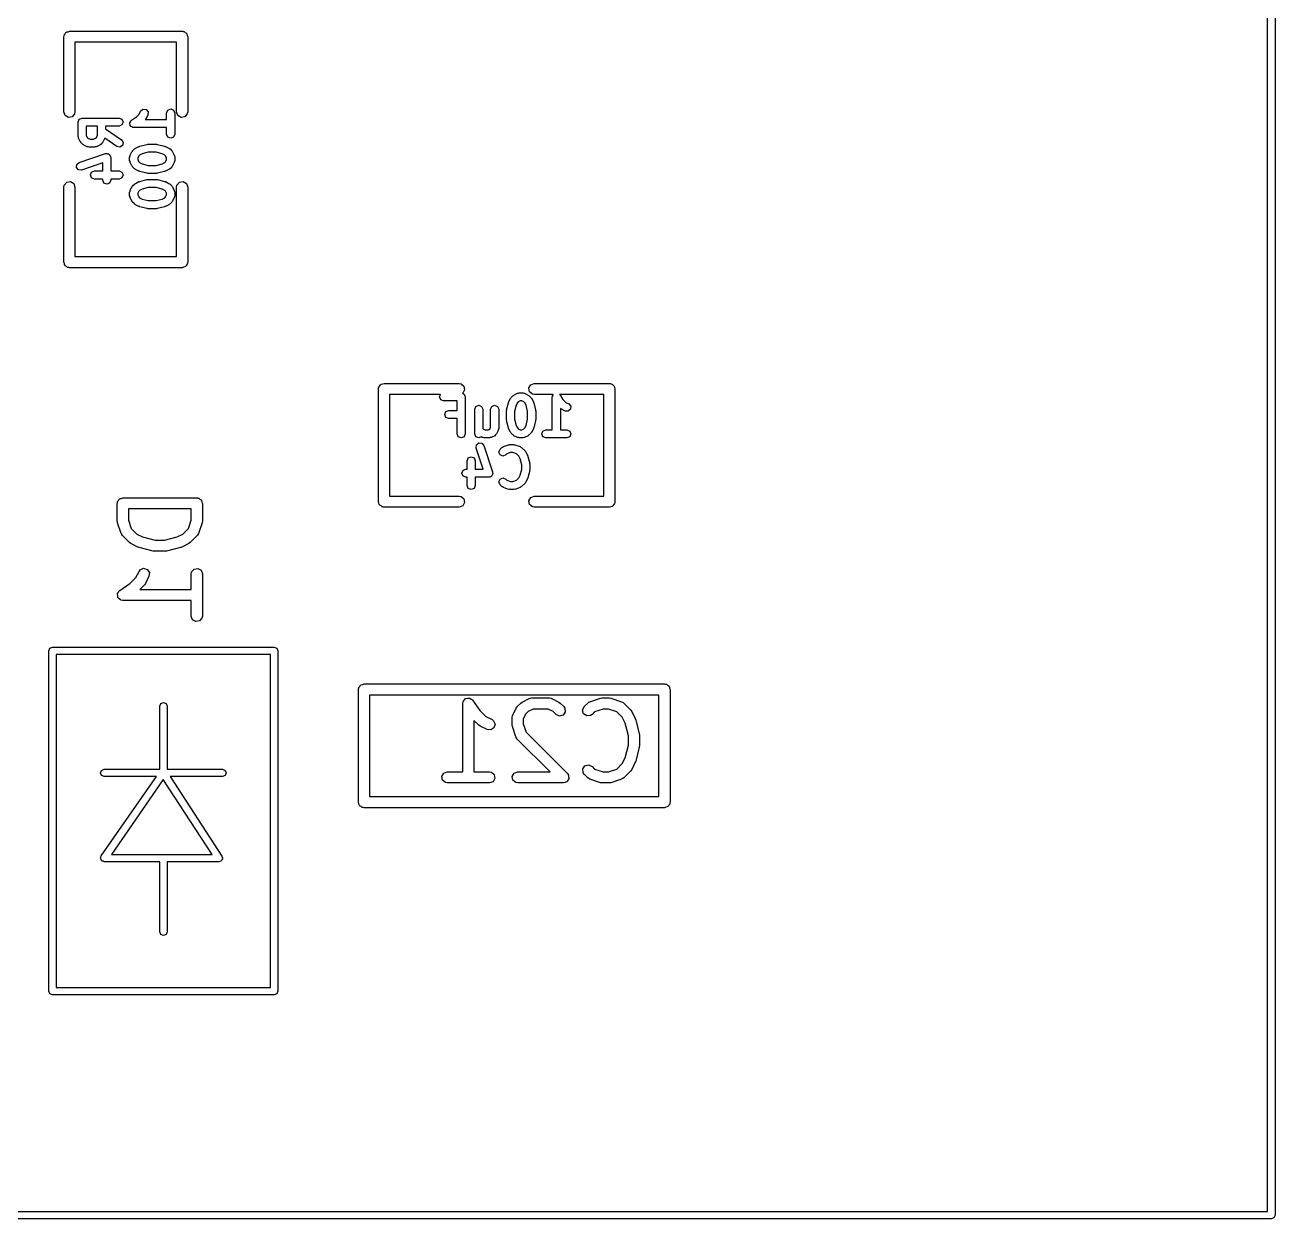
# Model space of a CAD drawing. Extents: x 0.37 to 1.63, y 0.19 to 1.53.
# Drawn here: x 0.966 to 1.632, y 0.188 to 0.824 of the extents above; entities that cross this region are included whole.
import ezdxf

# ---------------------------------------------------------------- set-up
doc = ezdxf.new("R2010")
doc.units = 0
doc.header["$MEASUREMENT"] = 0
doc.layers.add('BLACK', color=7, linetype='CONTINUOUS')

msp = doc.modelspace()

# ---------------------------------------------------------------- linework, layer by layer
at = {"layer": 'BLACK', "linetype": 'CONTINUOUS'}
for p, q in [((1.62795, 0.192047), (1.62795, 1.44795)), ((1.63189, 1.44992), (1.63189, 0.190079)), ((0.987225, 0.81851), (0.987718, 0.819098)), ((0.987718, 0.819098), (0.988102, 0.819762)), ((0.988102, 0.819762), (0.988352, 0.819853)), ((0.988352, 0.819853), (0.988524, 0.820057)), ((0.988524, 0.820057), (0.989279, 0.82019)), ((0.989279, 0.82019), (0.99, 0.820453)), ((0.99, 0.820453), (1.05, 0.820453)), ((1.05, 0.820453), (1.05038, 0.820385)), ((1.05038, 0.820385), (1.05051, 0.820408)), ((1.05051, 0.820408), (1.05063, 0.820342)), ((1.05063, 0.820342), (1.05101, 0.820275)), ((1.05101, 0.820275), (1.0516, 0.819782)), ((1.0516, 0.819782), (1.05226, 0.819398)), ((1.05226, 0.819398), (1.05235, 0.819148)), ((1.05235, 0.819148), (1.05256, 0.818976)), ((1.05256, 0.818976), (1.05269, 0.818221)), ((0.987047, 0.8175), (0.987115, 0.817884)), ((0.987047, 0.7775), (0.987047, 0.8175)), ((0.987092, 0.818013), (0.987158, 0.818126)), ((0.987115, 0.817884), (0.987092, 0.818013)), ((0.987158, 0.818126), (0.987225, 0.81851)), ((1.04705, 0.814547), (0.992953, 0.814547)), ((0.992953, 0.814547), (0.992953, 0.7775)), ((1.04705, 0.7775), (1.04705, 0.814547)), ((1.05269, 0.818221), (1.05295, 0.8175)), ((1.05295, 0.8175), (1.05295, 0.7775)), ((1.02792, 0.777852), (1.02916, 0.77893)), ((1.02916, 0.77893), (1.0308, 0.778814)), ((1.0308, 0.778814), (1.03188, 0.77757)), ((1.04239, 0.778411), (1.04391, 0.77904)), ((1.04391, 0.77904), (1.04543, 0.778411)), ((0.987738, 0.775602), (0.987047, 0.7775)), ((0.989487, 0.774592), (0.987738, 0.775602)), ((0.991476, 0.774943), (0.989487, 0.774592)), ((0.992775, 0.77649), (0.991476, 0.774943)), ((0.992953, 0.7775), (0.992775, 0.77649)), ((0.994562, 0.77204), (0.995192, 0.773561)), ((0.995192, 0.773561), (0.996712, 0.77419)), ((0.996712, 0.77419), (1.01641, 0.77419)), ((1.01641, 0.77419), (1.01793, 0.773561)), ((1.01793, 0.773561), (1.01856, 0.77204)), ((1.0221, 0.771684), (1.02245, 0.772204)), ((1.02245, 0.772204), (1.02269, 0.772782)), ((1.02269, 0.772782), (1.0229, 0.772867)), ((1.0229, 0.772867), (1.02302, 0.773051)), ((1.02302, 0.773051), (1.02566, 0.774809)), ((1.02566, 0.774809), (1.02714, 0.776288)), ((1.02714, 0.776288), (1.02792, 0.777852)), ((1.03042, 0.773494), (1.03034, 0.773412)), ((1.03034, 0.773412), (1.04176, 0.773412)), ((1.03056, 0.773821), (1.03042, 0.773494)), ((1.03083, 0.774053), (1.03056, 0.773821)), ((1.03176, 0.775929), (1.03083, 0.774053)), ((1.03188, 0.77757), (1.03176, 0.775929)), ((1.04176, 0.77689), (1.04239, 0.778411)), ((1.04176, 0.773412), (1.04176, 0.77689)), ((1.04543, 0.778411), (1.04606, 0.77689)), ((1.04606, 0.77689), (1.04606, 0.765633)), ((1.04774, 0.775602), (1.04705, 0.7775)), ((1.04949, 0.774592), (1.04774, 0.775602)), ((1.05148, 0.774943), (1.04949, 0.774592)), ((1.05277, 0.77649), (1.05148, 0.774943)), ((1.05295, 0.7775), (1.05277, 0.77649)), ((0.994562, 0.764536), (0.994562, 0.77204)), ((0.998862, 0.76989), (0.998862, 0.765043)), ((1.00488, 0.76989), (0.998862, 0.76989)), ((1.00488, 0.765043), (1.00488, 0.76989)), ((1.01641, 0.76989), (1.00918, 0.76989)), ((1.00918, 0.76989), (1.00918, 0.768469)), ((1.00918, 0.768469), (1.01764, 0.762545)), ((1.01793, 0.77052), (1.01641, 0.76989)), ((1.01856, 0.77204), (1.01793, 0.77052)), ((1.02206, 0.771262), (1.02215, 0.771466)), ((1.0223, 0.770683), (1.02206, 0.771262)), ((1.02215, 0.771466), (1.0221, 0.771684)), ((1.02242, 0.770069), (1.0223, 0.770683)), ((1.02261, 0.769946), (1.02242, 0.770069)), ((1.02269, 0.769742), (1.02261, 0.769946)), ((1.02327, 0.769502), (1.02269, 0.769742)), ((1.02379, 0.769154), (1.02327, 0.769502)), ((1.02401, 0.769197), (1.02379, 0.769154)), ((1.02421, 0.769112), (1.02401, 0.769197)), ((1.04176, 0.769112), (1.02421, 0.769112)), ((1.04176, 0.765633), (1.04176, 0.769112)), ((1.04239, 0.764113), (1.04176, 0.765633)), ((1.04606, 0.765633), (1.04543, 0.764113)), ((0.994753, 0.764073), (0.994562, 0.764536)), ((0.994789, 0.763574), (0.994753, 0.764073)), ((0.995727, 0.761698), (0.994789, 0.763574)), ((0.995994, 0.761466), (0.995727, 0.761698)), ((0.99613, 0.761139), (0.995994, 0.761466)), ((0.997068, 0.760201), (0.99613, 0.761139)), ((0.997395, 0.760066), (0.997068, 0.760201)), ((0.997627, 0.759798), (0.997395, 0.760066)), ((0.999503, 0.75886), (0.997627, 0.759798)), ((0.998862, 0.765043), (0.999417, 0.763933)), ((0.999417, 0.763933), (0.999862, 0.763488)), ((1, 0.758825), (0.999503, 0.75886)), ((0.999862, 0.763488), (1.00097, 0.762933)), ((1.00046, 0.758633), (1, 0.758825)), ((1.00097, 0.762933), (1.00277, 0.762933)), ((1.00277, 0.762933), (1.00388, 0.763488)), ((1.00374, 0.758825), (1.00328, 0.758633)), ((1.00424, 0.75886), (1.00374, 0.758825)), ((1.00388, 0.763488), (1.00433, 0.763933)), ((1.00612, 0.759798), (1.00424, 0.75886)), ((1.00433, 0.763933), (1.00488, 0.765043)), ((1.00635, 0.760066), (1.00612, 0.759798)), ((1.00667, 0.760201), (1.00635, 0.760066)), ((1.00761, 0.761139), (1.00667, 0.760201)), ((1.00775, 0.761466), (1.00761, 0.761139)), ((1.00802, 0.761698), (1.00775, 0.761466)), ((1.00888, 0.76343), (1.00802, 0.761698)), ((1.01518, 0.759022), (1.00888, 0.76343)), ((1.01679, 0.758666), (1.01518, 0.759022)), ((1.01817, 0.75955), (1.01679, 0.758666)), ((1.01764, 0.762545), (1.01853, 0.761157)), ((1.01853, 0.761157), (1.01817, 0.75955)), ((1.02513, 0.758175), (1.027, 0.759113)), ((1.027, 0.759113), (1.02725, 0.759131)), ((1.02725, 0.759131), (1.02744, 0.759276)), ((1.02744, 0.759276), (1.0312, 0.760214)), ((1.0312, 0.760214), (1.03146, 0.760174)), ((1.03146, 0.760174), (1.03172, 0.760279)), ((1.03172, 0.760279), (1.03641, 0.760279)), ((1.03641, 0.760279), (1.03666, 0.760174)), ((1.03666, 0.760174), (1.03693, 0.760214)), ((1.03693, 0.760214), (1.04068, 0.759276)), ((1.04068, 0.759276), (1.04088, 0.759131)), ((1.04088, 0.759131), (1.04112, 0.759114)), ((1.04112, 0.759114), (1.043, 0.758175)), ((1.04391, 0.763483), (1.04239, 0.764113)), ((1.04543, 0.764113), (1.04391, 0.763483)), ((0.995094, 0.750628), (1.00917, 0.755318)), ((1.00328, 0.758633), (1.00046, 0.758633)), ((1.00917, 0.755318), (1.00952, 0.755293)), ((1.00952, 0.755293), (1.00985, 0.755429)), ((1.00985, 0.755429), (1.01031, 0.755237)), ((1.01031, 0.755237), (1.01081, 0.755202)), ((1.01081, 0.755202), (1.01104, 0.754934)), ((1.01104, 0.754934), (1.01137, 0.754799)), ((1.01137, 0.754799), (1.01156, 0.754336)), ((1.01156, 0.754336), (1.01188, 0.753958)), ((1.01188, 0.753958), (1.01186, 0.753606)), ((1.01186, 0.753606), (1.012, 0.753279)), ((1.012, 0.753279), (1.012, 0.746048)), ((1.02206, 0.753438), (1.02225, 0.7539)), ((1.02206, 0.751562), (1.02206, 0.753438)), ((1.02225, 0.7539), (1.02229, 0.7544)), ((1.02229, 0.7544), (1.02323, 0.756276)), ((1.02323, 0.756276), (1.02349, 0.756508)), ((1.02349, 0.756508), (1.02363, 0.756834)), ((1.02363, 0.756834), (1.02457, 0.757773)), ((1.02457, 0.757773), (1.02489, 0.757908)), ((1.02489, 0.757908), (1.02513, 0.758175)), ((1.02692, 0.754041), (1.02636, 0.752931)), ((1.02636, 0.752931), (1.02636, 0.752069)), ((1.02736, 0.754485), (1.02692, 0.754041)), ((1.02871, 0.755162), (1.02736, 0.754485)), ((1.03198, 0.755979), (1.02871, 0.755162)), ((1.03614, 0.755979), (1.03198, 0.755979)), ((1.03941, 0.755162), (1.03614, 0.755979)), ((1.04076, 0.754485), (1.03941, 0.755162)), ((1.04121, 0.754041), (1.04076, 0.754485)), ((1.04176, 0.75293), (1.04121, 0.754041)), ((1.04176, 0.752069), (1.04176, 0.75293)), ((1.043, 0.758175), (1.04323, 0.757908)), ((1.04323, 0.757908), (1.04356, 0.757773)), ((1.04356, 0.757773), (1.04449, 0.756834)), ((1.04449, 0.756834), (1.04463, 0.756508)), ((1.04463, 0.756508), (1.0449, 0.756276)), ((1.0449, 0.756276), (1.04583, 0.7544)), ((1.04583, 0.7544), (1.04587, 0.7539)), ((1.04587, 0.7539), (1.04606, 0.753438)), ((1.04606, 0.753438), (1.04606, 0.751562)), ((0.993734, 0.747908), (0.993851, 0.74955)), ((0.994812, 0.746665), (0.993734, 0.747908)), ((0.993851, 0.74955), (0.995094, 0.750628)), ((0.996454, 0.746548), (0.994812, 0.746665)), ((1.0077, 0.750296), (0.996454, 0.746548)), ((1.00176, 0.745418), (1.00328, 0.746048)), ((1.00328, 0.746048), (1.0077, 0.746048)), ((1.0077, 0.746048), (1.0077, 0.750296)), ((1.012, 0.746048), (1.01641, 0.746048)), ((1.01641, 0.746048), (1.01793, 0.745418)), ((1.02225, 0.7511), (1.02206, 0.751562)), ((1.02229, 0.7506), (1.02225, 0.7511)), ((1.02323, 0.748724), (1.02229, 0.7506)), ((1.02349, 0.748492), (1.02323, 0.748724)), ((1.02363, 0.748165), (1.02349, 0.748492)), ((1.02457, 0.747227), (1.02363, 0.748165)), ((1.02489, 0.747092), (1.02457, 0.747227)), ((1.02513, 0.746825), (1.02489, 0.747092)), ((1.027, 0.745886), (1.02513, 0.746825)), ((1.02636, 0.752069), (1.02692, 0.750959)), ((1.02692, 0.750959), (1.02736, 0.750515)), ((1.02725, 0.745869), (1.027, 0.745886)), ((1.02744, 0.745724), (1.02725, 0.745869)), ((1.02736, 0.750515), (1.02871, 0.749838)), ((1.0312, 0.744786), (1.02744, 0.745724)), ((1.02871, 0.749838), (1.03198, 0.749021)), ((1.03198, 0.749021), (1.03614, 0.749021)), ((1.03614, 0.749021), (1.03941, 0.749838)), ((1.04068, 0.745724), (1.03693, 0.744786)), ((1.03941, 0.749838), (1.04076, 0.750515)), ((1.04088, 0.745869), (1.04068, 0.745724)), ((1.04076, 0.750515), (1.04121, 0.750959)), ((1.04112, 0.745886), (1.04088, 0.745869)), ((1.043, 0.746825), (1.04112, 0.745886)), ((1.04121, 0.750959), (1.04176, 0.752069)), ((1.04323, 0.747092), (1.043, 0.746825)), ((1.04356, 0.747227), (1.04323, 0.747092)), ((1.04449, 0.748165), (1.04356, 0.747227)), ((1.04463, 0.748492), (1.04449, 0.748165)), ((1.0449, 0.748724), (1.04463, 0.748492)), ((1.04583, 0.7506), (1.0449, 0.748724)), ((1.04587, 0.7511), (1.04583, 0.7506)), ((1.04606, 0.751562), (1.04587, 0.7511)), ((0.987225, 0.73851), (0.988524, 0.740057)), ((0.988524, 0.740057), (0.990513, 0.740408)), ((0.990513, 0.740408), (0.992262, 0.739398)), ((0.992262, 0.739398), (0.992953, 0.7375)), ((1.00113, 0.743898), (1.00176, 0.745418)), ((1.00176, 0.742377), (1.00113, 0.743898)), ((1.00328, 0.741748), (1.00176, 0.742377)), ((1.0077, 0.741748), (1.00328, 0.741748)), ((1.0077, 0.741083), (1.0077, 0.741748)), ((1.00832, 0.739563), (1.0077, 0.741083)), ((1.00985, 0.738933), (1.00832, 0.739563)), ((1.01137, 0.739563), (1.00985, 0.738933)), ((1.012, 0.741083), (1.01137, 0.739563)), ((1.01641, 0.741748), (1.012, 0.741748)), ((1.012, 0.741748), (1.012, 0.741083)), ((1.01793, 0.742377), (1.01641, 0.741748)), ((1.01793, 0.745418), (1.01856, 0.743898)), ((1.01856, 0.743898), (1.01793, 0.742377)), ((1.02363, 0.738073), (1.02457, 0.739011)), ((1.02457, 0.739011), (1.02489, 0.739146)), ((1.02489, 0.739146), (1.02513, 0.739414)), ((1.02513, 0.739414), (1.027, 0.740352)), ((1.027, 0.740352), (1.02725, 0.740369)), ((1.02725, 0.740369), (1.02744, 0.740514)), ((1.02744, 0.740514), (1.0312, 0.741452)), ((1.03146, 0.744826), (1.0312, 0.744786)), ((1.0312, 0.741452), (1.03146, 0.741412)), ((1.03172, 0.744721), (1.03146, 0.744826)), ((1.03146, 0.741412), (1.03172, 0.741517)), ((1.03641, 0.744721), (1.03172, 0.744721)), ((1.03172, 0.741517), (1.03641, 0.741517)), ((1.03666, 0.744826), (1.03641, 0.744721)), ((1.03641, 0.741517), (1.03666, 0.741412)), ((1.03693, 0.744786), (1.03666, 0.744826)), ((1.03666, 0.741412), (1.03693, 0.741452)), ((1.03693, 0.741452), (1.04068, 0.740514)), ((1.04068, 0.740514), (1.04088, 0.740369)), ((1.04088, 0.740369), (1.04112, 0.740352)), ((1.04112, 0.740352), (1.043, 0.739414)), ((1.043, 0.739414), (1.04323, 0.739146)), ((1.04323, 0.739146), (1.04356, 0.739011)), ((1.04356, 0.739011), (1.04449, 0.738073)), ((1.04723, 0.73851), (1.04852, 0.740057)), ((1.04852, 0.740057), (1.05051, 0.740408)), ((1.05051, 0.740408), (1.05226, 0.739398)), ((1.05226, 0.739398), (1.05295, 0.7375)), ((0.987047, 0.7375), (0.987225, 0.73851)), ((0.987047, 0.6975), (0.987047, 0.7375)), ((0.992953, 0.7375), (0.992953, 0.700453)), ((1.02206, 0.734676), (1.02225, 0.735139)), ((1.02206, 0.7328), (1.02206, 0.734676)), ((1.02225, 0.732338), (1.02206, 0.7328)), ((1.02225, 0.735139), (1.02229, 0.735638)), ((1.02229, 0.731839), (1.02225, 0.732338)), ((1.02229, 0.735638), (1.02323, 0.737514)), ((1.02323, 0.737514), (1.02349, 0.737746)), ((1.02349, 0.737746), (1.02363, 0.738073)), ((1.02692, 0.735279), (1.02636, 0.734169)), ((1.02636, 0.734169), (1.02636, 0.733308)), ((1.02636, 0.733308), (1.02692, 0.732197)), ((1.02736, 0.735723), (1.02692, 0.735279)), ((1.02692, 0.732197), (1.02736, 0.731753)), ((1.02871, 0.7364), (1.02736, 0.735723)), ((1.03198, 0.737217), (1.02871, 0.7364)), ((1.03614, 0.737217), (1.03198, 0.737217)), ((1.03941, 0.7364), (1.03614, 0.737217)), ((1.04076, 0.735724), (1.03941, 0.7364)), ((1.04121, 0.735279), (1.04076, 0.735724)), ((1.04076, 0.731753), (1.04121, 0.732197)), ((1.04176, 0.734169), (1.04121, 0.735279)), ((1.04121, 0.732197), (1.04176, 0.733308)), ((1.04176, 0.733308), (1.04176, 0.734169)), ((1.04449, 0.738073), (1.04463, 0.737746)), ((1.04463, 0.737746), (1.0449, 0.737514)), ((1.0449, 0.737514), (1.04583, 0.735638)), ((1.04583, 0.735638), (1.04587, 0.735139)), ((1.04587, 0.732338), (1.04583, 0.731839)), ((1.04587, 0.735139), (1.04606, 0.734676)), ((1.04606, 0.7328), (1.04587, 0.732338)), ((1.04606, 0.734676), (1.04606, 0.7328)), ((1.04705, 0.7375), (1.04723, 0.73851)), ((1.04705, 0.700453), (1.04705, 0.7375)), ((1.05295, 0.7375), (1.05295, 0.6975)), ((1.02323, 0.729962), (1.02229, 0.731839)), ((1.02349, 0.72973), (1.02323, 0.729962)), ((1.02363, 0.729404), (1.02349, 0.72973)), ((1.02457, 0.728465), (1.02363, 0.729404)), ((1.02489, 0.72833), (1.02457, 0.728465)), ((1.02513, 0.728063), (1.02489, 0.72833)), ((1.027, 0.727125), (1.02513, 0.728063)), ((1.02725, 0.727107), (1.027, 0.727125)), ((1.02744, 0.726962), (1.02725, 0.727107)), ((1.02736, 0.731753), (1.02871, 0.731076)), ((1.0312, 0.726024), (1.02744, 0.726962)), ((1.02871, 0.731076), (1.03198, 0.730259)), ((1.03146, 0.726064), (1.0312, 0.726024)), ((1.03172, 0.725959), (1.03146, 0.726064)), ((1.03641, 0.725959), (1.03172, 0.725959)), ((1.03198, 0.730259), (1.03614, 0.730259)), ((1.03614, 0.730259), (1.03941, 0.731076)), ((1.03666, 0.726064), (1.03641, 0.725959)), ((1.03693, 0.726024), (1.03666, 0.726064)), ((1.04068, 0.726962), (1.03693, 0.726024)), ((1.03941, 0.731076), (1.04076, 0.731753)), ((1.04088, 0.727107), (1.04068, 0.726962)), ((1.04112, 0.727125), (1.04088, 0.727107)), ((1.043, 0.728063), (1.04112, 0.727125)), ((1.04323, 0.72833), (1.043, 0.728063)), ((1.04356, 0.728465), (1.04323, 0.72833)), ((1.04449, 0.729404), (1.04356, 0.728465)), ((1.04463, 0.72973), (1.04449, 0.729404)), ((1.0449, 0.729962), (1.04463, 0.72973)), ((1.04583, 0.731839), (1.0449, 0.729962)), ((0.992953, 0.700453), (1.04705, 0.700453)), ((0.98731, 0.696779), (0.987047, 0.6975)), ((0.987443, 0.696024), (0.98731, 0.696779)), ((0.987647, 0.695852), (0.987443, 0.696024)), ((0.987738, 0.695602), (0.987647, 0.695852)), ((0.988402, 0.695218), (0.987738, 0.695602)), ((0.98899, 0.694725), (0.988402, 0.695218)), ((0.989374, 0.694658), (0.98899, 0.694725)), ((0.989487, 0.694592), (0.989374, 0.694658)), ((0.989616, 0.694615), (0.989487, 0.694592)), ((0.99, 0.694547), (0.989616, 0.694615)), ((1.05, 0.694547), (0.99, 0.694547)), ((1.05072, 0.69481), (1.05, 0.694547)), ((1.05148, 0.694943), (1.05072, 0.69481)), ((1.05165, 0.695147), (1.05148, 0.694943)), ((1.0519, 0.695238), (1.05165, 0.695147)), ((1.05228, 0.695902), (1.0519, 0.695238)), ((1.05277, 0.69649), (1.05228, 0.695902)), ((1.05284, 0.696874), (1.05277, 0.69649)), ((1.05291, 0.696987), (1.05284, 0.696874)), ((1.05295, 0.6975), (1.05289, 0.697116)), ((1.05289, 0.697116), (1.05291, 0.696987)), ((1.1556, 0.632262), (1.15585, 0.632353)), ((1.15585, 0.632353), (1.15602, 0.632557)), ((1.15602, 0.632557), (1.15678, 0.63269)), ((1.15678, 0.63269), (1.1575, 0.632953)), ((1.1575, 0.632953), (1.1975, 0.632953)), ((1.1975, 0.632953), (1.19851, 0.632775)), ((1.19851, 0.632775), (1.20006, 0.631476)), ((1.2356, 0.632262), (1.2375, 0.632953)), ((1.2375, 0.632953), (1.2775, 0.632953)), ((1.2775, 0.632953), (1.27788, 0.632885)), ((1.27788, 0.632885), (1.27801, 0.632908)), ((1.27801, 0.632908), (1.27813, 0.632842)), ((1.27813, 0.632842), (1.27851, 0.632775)), ((1.27851, 0.632775), (1.2791, 0.632282)), ((1.2791, 0.632282), (1.27976, 0.631898)), ((1.15455, 0.63), (1.15461, 0.630384)), ((1.15455, 0.57), (1.15455, 0.63)), ((1.15459, 0.630513), (1.15466, 0.630626)), ((1.15461, 0.630384), (1.15459, 0.630513)), ((1.15466, 0.630626), (1.15473, 0.63101)), ((1.15473, 0.63101), (1.15522, 0.631598)), ((1.15522, 0.631598), (1.1556, 0.632262)), ((1.18757, 0.627047), (1.16045, 0.627047)), ((1.16045, 0.627047), (1.16045, 0.572953)), ((1.18705, 0.625788), (1.18757, 0.627047)), ((1.18768, 0.624268), (1.18705, 0.625788)), ((1.1994, 0.627738), (1.19922, 0.627673)), ((1.19922, 0.627673), (1.2001, 0.627308)), ((1.20041, 0.629487), (1.1994, 0.627738)), ((1.20006, 0.631476), (1.20041, 0.629487)), ((1.2001, 0.627308), (1.20073, 0.625788)), ((1.20073, 0.625788), (1.20073, 0.606088)), ((1.2252, 0.625432), (1.22614, 0.62637)), ((1.22614, 0.62637), (1.22647, 0.626506)), ((1.22647, 0.626506), (1.2267, 0.626773)), ((1.2267, 0.626773), (1.22857, 0.627711)), ((1.22857, 0.627711), (1.22907, 0.627747)), ((1.22907, 0.627747), (1.22954, 0.627938)), ((1.22954, 0.627938), (1.23141, 0.627938)), ((1.23141, 0.627938), (1.23187, 0.627747)), ((1.23187, 0.627747), (1.23237, 0.627711)), ((1.23237, 0.627711), (1.23425, 0.626773)), ((1.23425, 0.626773), (1.23448, 0.626506)), ((1.23448, 0.626506), (1.23481, 0.62637)), ((1.23459, 0.630513), (1.2356, 0.632262)), ((1.23494, 0.628524), (1.23459, 0.630513)), ((1.23481, 0.62637), (1.23575, 0.625432)), ((1.23649, 0.627225), (1.23494, 0.628524)), ((1.2375, 0.627047), (1.23649, 0.627225)), ((1.24761, 0.627047), (1.2375, 0.627047)), ((1.24709, 0.625788), (1.24717, 0.625993)), ((1.24709, 0.608238), (1.24709, 0.625788)), ((1.24713, 0.62621), (1.24748, 0.62673)), ((1.24717, 0.625993), (1.24713, 0.62621)), ((1.24748, 0.62673), (1.24761, 0.627047)), ((1.27455, 0.627047), (1.25093, 0.627047)), ((1.25093, 0.627047), (1.25102, 0.626981)), ((1.25102, 0.626981), (1.25278, 0.624343)), ((1.27455, 0.572953), (1.27455, 0.627047)), ((1.27976, 0.631898), (1.27985, 0.631648)), ((1.27985, 0.631648), (1.28006, 0.631476)), ((1.28006, 0.631476), (1.28019, 0.630721)), ((1.28019, 0.630721), (1.28045, 0.63)), ((1.28045, 0.63), (1.28045, 0.57)), ((1.1892, 0.623638), (1.18768, 0.624268)), ((1.19643, 0.623638), (1.1892, 0.623638)), ((1.19643, 0.618557), (1.19643, 0.623638)), ((1.20581, 0.619221), (1.20644, 0.620742)), ((1.20581, 0.606088), (1.20581, 0.619221)), ((1.20644, 0.620742), (1.20796, 0.621371)), ((1.20796, 0.621371), (1.20948, 0.620742)), ((1.20948, 0.620742), (1.21011, 0.619221)), ((1.21011, 0.619221), (1.21011, 0.608855)), ((1.21425, 0.619221), (1.21488, 0.620742)), ((1.21425, 0.60941), (1.21425, 0.619221)), ((1.21488, 0.620742), (1.2164, 0.621371)), ((1.2164, 0.621371), (1.21792, 0.620742)), ((1.21792, 0.620742), (1.21855, 0.619221)), ((1.21855, 0.619221), (1.21855, 0.608902)), ((1.22276, 0.618805), (1.2237, 0.622557)), ((1.2237, 0.622557), (1.22384, 0.622754)), ((1.22384, 0.622754), (1.22386, 0.622997)), ((1.22386, 0.622997), (1.2248, 0.624873)), ((1.2248, 0.624873), (1.22507, 0.625105)), ((1.22507, 0.625105), (1.2252, 0.625432)), ((1.22781, 0.621285), (1.227, 0.618019)), ((1.22849, 0.622638), (1.22781, 0.621285)), ((1.22893, 0.623083), (1.22849, 0.622638)), ((1.23004, 0.623638), (1.22893, 0.623083)), ((1.2309, 0.623638), (1.23004, 0.623638)), ((1.23201, 0.623083), (1.2309, 0.623638)), ((1.23246, 0.622638), (1.23201, 0.623083)), ((1.23314, 0.621285), (1.23246, 0.622638)), ((1.23395, 0.618019), (1.23314, 0.621285)), ((1.23575, 0.625432), (1.23588, 0.625105)), ((1.23588, 0.625105), (1.23615, 0.624873)), ((1.23615, 0.624873), (1.23709, 0.622997)), ((1.23709, 0.622997), (1.2371, 0.622753)), ((1.2371, 0.622753), (1.23725, 0.622557)), ((1.23725, 0.622557), (1.23819, 0.618805)), ((1.25147, 0.619577), (1.25139, 0.619659)), ((1.25139, 0.619659), (1.25139, 0.608238)), ((1.25179, 0.619442), (1.25147, 0.619577)), ((1.25203, 0.619175), (1.25179, 0.619442)), ((1.2539, 0.618236), (1.25203, 0.619175)), ((1.25278, 0.624343), (1.25426, 0.622865)), ((1.25426, 0.622865), (1.25583, 0.622083)), ((1.25679, 0.619198), (1.25554, 0.61812)), ((1.25583, 0.622083), (1.2569, 0.620839)), ((1.2569, 0.620839), (1.25679, 0.619198)), ((1.18986, 0.616407), (1.19049, 0.617927)), ((1.19049, 0.614887), (1.18986, 0.616407)), ((1.19049, 0.617927), (1.19201, 0.618557)), ((1.19201, 0.614257), (1.19049, 0.614887)), ((1.19201, 0.618557), (1.19643, 0.618557)), ((1.19643, 0.614257), (1.19201, 0.614257)), ((1.19643, 0.606088), (1.19643, 0.614257)), ((1.2227, 0.618283), (1.2228, 0.618535)), ((1.2227, 0.613593), (1.2227, 0.618283)), ((1.2228, 0.613341), (1.2227, 0.613593)), ((1.2228, 0.618535), (1.22276, 0.618805)), ((1.22276, 0.613071), (1.2228, 0.613341)), ((1.2237, 0.609319), (1.22276, 0.613071)), ((1.227, 0.618019), (1.227, 0.613858)), ((1.227, 0.613858), (1.22781, 0.610591)), ((1.23314, 0.610591), (1.23395, 0.613858)), ((1.23395, 0.613858), (1.23395, 0.618019)), ((1.23819, 0.613071), (1.23725, 0.609319)), ((1.23819, 0.618805), (1.23815, 0.618535)), ((1.23815, 0.618535), (1.23825, 0.618283)), ((1.23825, 0.613593), (1.23815, 0.613341)), ((1.23815, 0.613341), (1.23819, 0.613071)), ((1.23825, 0.618283), (1.23825, 0.613593)), ((1.25554, 0.61812), (1.2539, 0.618236)), ((1.19706, 0.604568), (1.19643, 0.606088)), ((1.20073, 0.606088), (1.2001, 0.604568)), ((1.20644, 0.604568), (1.20581, 0.606088)), ((1.21011, 0.608855), (1.21017, 0.608793)), ((1.21017, 0.608793), (1.21128, 0.608238)), ((1.21128, 0.608238), (1.21308, 0.608238)), ((1.21308, 0.608238), (1.21386, 0.608629)), ((1.21386, 0.608629), (1.21425, 0.60941)), ((1.21739, 0.606065), (1.21687, 0.605618)), ((1.21833, 0.607941), (1.21739, 0.606065)), ((1.21836, 0.60844), (1.21833, 0.607941)), ((1.21855, 0.608902), (1.21836, 0.60844)), ((1.22384, 0.609123), (1.2237, 0.609319)), ((1.22386, 0.608879), (1.22384, 0.609123)), ((1.2248, 0.607003), (1.22386, 0.608879)), ((1.22507, 0.606771), (1.2248, 0.607003)), ((1.2252, 0.606444), (1.22507, 0.606771)), ((1.22614, 0.605506), (1.2252, 0.606444)), ((1.22781, 0.610591), (1.22849, 0.609238)), ((1.22849, 0.609238), (1.22893, 0.608793)), ((1.22893, 0.608793), (1.23004, 0.608238)), ((1.23004, 0.608238), (1.2309, 0.608238)), ((1.2309, 0.608238), (1.23201, 0.608793)), ((1.23201, 0.608793), (1.23246, 0.609238)), ((1.23246, 0.609238), (1.23314, 0.610591)), ((1.23575, 0.606444), (1.23481, 0.605506)), ((1.23588, 0.606771), (1.23575, 0.606444)), ((1.23615, 0.607003), (1.23588, 0.606771)), ((1.23709, 0.608879), (1.23615, 0.607003)), ((1.2371, 0.609123), (1.23709, 0.608879)), ((1.23725, 0.609319), (1.2371, 0.609123)), ((1.24146, 0.606088), (1.24209, 0.607608)), ((1.24209, 0.604568), (1.24146, 0.606088)), ((1.24209, 0.607608), (1.24361, 0.608238)), ((1.24361, 0.608238), (1.24709, 0.608238)), ((1.25139, 0.608238), (1.25486, 0.608238)), ((1.25486, 0.608238), (1.25638, 0.607608)), ((1.25638, 0.607608), (1.25701, 0.606088)), ((1.25701, 0.606088), (1.25638, 0.604568)), ((1.19858, 0.603938), (1.19706, 0.604568)), ((1.2001, 0.604568), (1.19858, 0.603938)), ((1.20796, 0.603938), (1.20644, 0.604568)), ((1.20655, 0.598546), (1.20667, 0.600188)), ((1.20667, 0.600188), (1.20791, 0.601266)), ((1.20791, 0.601266), (1.20955, 0.601149)), ((1.20922, 0.604461), (1.20796, 0.603938)), ((1.20981, 0.604165), (1.20922, 0.604461)), ((1.20955, 0.601149), (1.21063, 0.599906)), ((1.21031, 0.60413), (1.20981, 0.604165)), ((1.21077, 0.603938), (1.21031, 0.60413)), ((1.21063, 0.599906), (1.21532, 0.585835)), ((1.21359, 0.603938), (1.21077, 0.603938)), ((1.21405, 0.60413), (1.21359, 0.603938)), ((1.21455, 0.604165), (1.21405, 0.60413)), ((1.21643, 0.605103), (1.21455, 0.604165)), ((1.21687, 0.605618), (1.21643, 0.605103)), ((1.2202, 0.59887), (1.22066, 0.599062)), ((1.22066, 0.599062), (1.22104, 0.59939)), ((1.22104, 0.59939), (1.22386, 0.600328)), ((1.22386, 0.600328), (1.22421, 0.600303)), ((1.22421, 0.600303), (1.22454, 0.600438)), ((1.22454, 0.600438), (1.22641, 0.600438)), ((1.22647, 0.60537), (1.22614, 0.605506)), ((1.22641, 0.600438), (1.22674, 0.600303)), ((1.2267, 0.605103), (1.22647, 0.60537)), ((1.22857, 0.604165), (1.2267, 0.605103)), ((1.22674, 0.600303), (1.22709, 0.600328)), ((1.22709, 0.600328), (1.22991, 0.59939)), ((1.22907, 0.60413), (1.22857, 0.604165)), ((1.22954, 0.603938), (1.22907, 0.60413)), ((1.23141, 0.603938), (1.22954, 0.603938)), ((1.22991, 0.59939), (1.23028, 0.599062)), ((1.23028, 0.599062), (1.23075, 0.59887)), ((1.23187, 0.60413), (1.23141, 0.603938)), ((1.23237, 0.604165), (1.23187, 0.60413)), ((1.23425, 0.605103), (1.23237, 0.604165)), ((1.23448, 0.60537), (1.23425, 0.605103)), ((1.23481, 0.605506), (1.23448, 0.60537)), ((1.24361, 0.603938), (1.24209, 0.604568)), ((1.25486, 0.603938), (1.24361, 0.603938)), ((1.25638, 0.604568), (1.25486, 0.603938)), ((1.20175, 0.591721), (1.20238, 0.593242)), ((1.20238, 0.593242), (1.2039, 0.593871)), ((1.2039, 0.593871), (1.20542, 0.593242)), ((1.20542, 0.593242), (1.20605, 0.591721)), ((1.2103, 0.587305), (1.20655, 0.598546)), ((1.21863, 0.596412), (1.21926, 0.597932)), ((1.21926, 0.594892), (1.21863, 0.596412)), ((1.21926, 0.597932), (1.2202, 0.59887)), ((1.22078, 0.594262), (1.21926, 0.594892)), ((1.2223, 0.594892), (1.22078, 0.594262)), ((1.22288, 0.595471), (1.2223, 0.594892)), ((1.22488, 0.596138), (1.22288, 0.595471)), ((1.22606, 0.596138), (1.22488, 0.596138)), ((1.22806, 0.595471), (1.22606, 0.596138)), ((1.22934, 0.5942), (1.22806, 0.595471)), ((1.23001, 0.592847), (1.22934, 0.5942)), ((1.23083, 0.589581), (1.23001, 0.592847)), ((1.23075, 0.59887), (1.23262, 0.596994)), ((1.23262, 0.596994), (1.23276, 0.596667)), ((1.23276, 0.596667), (1.23303, 0.596435)), ((1.23303, 0.596435), (1.23396, 0.594559)), ((1.23396, 0.594559), (1.23398, 0.594315)), ((1.23398, 0.594315), (1.23413, 0.594119)), ((1.23413, 0.594119), (1.23506, 0.590367)), ((1.19893, 0.585155), (1.19956, 0.586675)), ((1.19956, 0.586675), (1.20108, 0.587305)), ((1.20108, 0.587305), (1.20175, 0.587305)), ((1.20175, 0.587305), (1.20175, 0.591721)), ((1.20605, 0.591721), (1.20605, 0.587305)), ((1.20605, 0.587305), (1.2103, 0.587305)), ((1.21532, 0.585835), (1.21529, 0.585482)), ((1.23001, 0.584029), (1.23083, 0.587296)), ((1.23083, 0.587296), (1.23083, 0.589581)), ((1.23506, 0.586509), (1.23413, 0.582757)), ((1.23506, 0.590367), (1.23502, 0.590097)), ((1.23502, 0.590097), (1.23513, 0.589845)), ((1.23513, 0.587031), (1.23502, 0.586779)), ((1.23502, 0.586779), (1.23506, 0.586509)), ((1.23513, 0.589845), (1.23513, 0.587031)), ((1.19956, 0.583634), (1.19893, 0.585155)), ((1.20108, 0.583005), (1.19956, 0.583634)), ((1.20175, 0.583005), (1.20108, 0.583005)), ((1.20175, 0.578588), (1.20175, 0.583005)), ((1.21328, 0.583005), (1.20605, 0.583005)), ((1.20605, 0.583005), (1.20605, 0.578588)), ((1.21361, 0.58314), (1.21328, 0.583005)), ((1.21396, 0.583115), (1.21361, 0.58314)), ((1.21434, 0.583443), (1.21396, 0.583115)), ((1.2148, 0.583634), (1.21434, 0.583443)), ((1.21493, 0.583961), (1.2148, 0.583634)), ((1.2152, 0.584193), (1.21493, 0.583961)), ((1.21524, 0.584692), (1.2152, 0.584193)), ((1.21543, 0.585155), (1.21524, 0.584692)), ((1.21529, 0.585482), (1.21543, 0.585155)), ((1.21863, 0.580464), (1.21926, 0.581984)), ((1.21926, 0.578944), (1.21863, 0.580464)), ((1.21926, 0.581984), (1.22078, 0.582614)), ((1.22078, 0.582614), (1.2223, 0.581985)), ((1.2223, 0.581985), (1.22288, 0.581405)), ((1.22288, 0.581405), (1.22488, 0.580738)), ((1.22488, 0.580738), (1.22606, 0.580738)), ((1.22606, 0.580738), (1.22806, 0.581405)), ((1.22806, 0.581405), (1.22934, 0.582676)), ((1.22934, 0.582676), (1.23001, 0.584029)), ((1.23262, 0.579882), (1.23075, 0.578006)), ((1.23276, 0.580209), (1.23262, 0.579882)), ((1.23303, 0.580441), (1.23276, 0.580209)), ((1.23396, 0.582317), (1.23303, 0.580441)), ((1.23398, 0.582561), (1.23396, 0.582317)), ((1.23413, 0.582757), (1.23398, 0.582561)), ((1.16045, 0.572953), (1.1975, 0.572953)), ((1.1975, 0.572953), (1.19851, 0.572775)), ((1.19851, 0.572775), (1.20006, 0.571476)), ((1.20238, 0.577068), (1.20175, 0.578588)), ((1.2039, 0.576438), (1.20238, 0.577068)), ((1.20542, 0.577068), (1.2039, 0.576438)), ((1.20605, 0.578588), (1.20542, 0.577068)), ((1.2202, 0.578006), (1.21926, 0.578944)), ((1.22066, 0.577814), (1.2202, 0.578006)), ((1.22104, 0.577486), (1.22066, 0.577814)), ((1.22386, 0.576548), (1.22104, 0.577486)), ((1.22421, 0.576573), (1.22386, 0.576548)), ((1.22454, 0.576438), (1.22421, 0.576573)), ((1.22641, 0.576438), (1.22454, 0.576438)), ((1.22674, 0.576573), (1.22641, 0.576438)), ((1.22709, 0.576548), (1.22674, 0.576573)), ((1.22991, 0.577487), (1.22709, 0.576548)), ((1.23028, 0.577814), (1.22991, 0.577487)), ((1.23075, 0.578006), (1.23028, 0.577814)), ((1.2356, 0.572262), (1.2375, 0.572953)), ((1.2375, 0.572953), (1.27455, 0.572953)), ((1.01549, 0.569059), (1.01556, 0.569442)), ((1.01549, 0.559685), (1.01549, 0.569059)), ((1.01553, 0.569572), (1.0156, 0.569685)), ((1.01556, 0.569442), (1.01553, 0.569572)), ((1.0156, 0.569685), (1.01567, 0.570069)), ((1.01567, 0.570069), (1.01616, 0.570656)), ((1.01616, 0.570656), (1.01654, 0.571321)), ((1.01654, 0.571321), (1.01679, 0.571412)), ((1.01679, 0.571412), (1.01696, 0.571616)), ((1.01696, 0.571616), (1.01772, 0.571749)), ((1.01772, 0.571749), (1.01844, 0.572012)), ((1.01844, 0.572012), (1.05781, 0.572012)), ((1.02139, 0.566106), (1.02139, 0.560164)), ((1.05486, 0.566106), (1.02139, 0.566106)), ((1.05486, 0.560164), (1.05486, 0.566106)), ((1.05781, 0.572012), (1.05819, 0.571944)), ((1.05819, 0.571944), (1.05832, 0.571967)), ((1.05832, 0.571967), (1.05844, 0.571901)), ((1.05844, 0.571901), (1.05882, 0.571834)), ((1.05882, 0.571834), (1.05941, 0.57134)), ((1.05941, 0.57134), (1.06007, 0.570957)), ((1.06007, 0.570957), (1.06016, 0.570706)), ((1.06016, 0.570706), (1.06037, 0.570535)), ((1.06037, 0.570535), (1.0605, 0.56978)), ((1.0605, 0.56978), (1.06076, 0.569059)), ((1.06076, 0.569059), (1.06076, 0.559685)), ((1.15481, 0.569279), (1.15455, 0.57)), ((1.15494, 0.568524), (1.15481, 0.569279)), ((1.15515, 0.568352), (1.15494, 0.568524)), ((1.15524, 0.568102), (1.15515, 0.568352)), ((1.1559, 0.567718), (1.15524, 0.568102)), ((1.15649, 0.567225), (1.1559, 0.567718)), ((1.15687, 0.567158), (1.15649, 0.567225)), ((1.15699, 0.567092), (1.15687, 0.567158)), ((1.15712, 0.567115), (1.15699, 0.567092)), ((1.1575, 0.567047), (1.15712, 0.567115)), ((1.1975, 0.567047), (1.1575, 0.567047)), ((1.1994, 0.567738), (1.1975, 0.567047)), ((1.20041, 0.569487), (1.1994, 0.567738)), ((1.20006, 0.571476), (1.20041, 0.569487)), ((1.23459, 0.570513), (1.2356, 0.572262)), ((1.23494, 0.568524), (1.23459, 0.570513)), ((1.23649, 0.567225), (1.23494, 0.568524)), ((1.2375, 0.567047), (1.23649, 0.567225)), ((1.2775, 0.567047), (1.2375, 0.567047)), ((1.27822, 0.56731), (1.2775, 0.567047)), ((1.27898, 0.567443), (1.27822, 0.56731)), ((1.27915, 0.567647), (1.27898, 0.567443)), ((1.2794, 0.567738), (1.27915, 0.567647)), ((1.27978, 0.568402), (1.2794, 0.567738)), ((1.28027, 0.56899), (1.27978, 0.568402)), ((1.28034, 0.569374), (1.28027, 0.56899)), ((1.28041, 0.569487), (1.28034, 0.569374)), ((1.28045, 0.57), (1.28039, 0.569616)), ((1.28039, 0.569616), (1.28041, 0.569487)), ((1.01551, 0.559624), (1.01549, 0.559685)), ((1.01564, 0.558751), (1.01551, 0.559624)), ((1.02139, 0.560164), (1.0229, 0.555656)), ((1.05335, 0.555656), (1.05486, 0.560164)), ((1.06076, 0.559685), (1.06061, 0.558816)), ((1.01751, 0.553127), (1.01564, 0.558751)), ((1.01762, 0.552989), (1.01751, 0.553127)), ((1.01764, 0.552813), (1.01762, 0.552989)), ((1.01823, 0.551973), (1.01764, 0.552813)), ((1.0229, 0.555656), (1.02581, 0.552738)), ((1.02581, 0.552738), (1.02884, 0.551222)), ((1.04741, 0.551222), (1.05044, 0.552738)), ((1.05044, 0.552738), (1.05335, 0.555656)), ((1.05874, 0.553127), (1.05825, 0.552225)), ((1.06061, 0.558751), (1.05874, 0.553127)), ((1.06061, 0.558816), (1.06061, 0.558751)), ((1.02198, 0.548223), (1.01823, 0.551973)), ((1.02203, 0.548196), (1.02198, 0.548223)), ((1.02274, 0.54767), (1.02203, 0.548196)), ((1.02649, 0.545795), (1.02274, 0.54767)), ((1.02663, 0.545779), (1.02649, 0.545795)), ((1.0271, 0.545572), (1.02663, 0.545779)), ((1.02884, 0.551222), (1.03568, 0.549514)), ((1.03568, 0.549514), (1.04057, 0.549514)), ((1.04057, 0.549514), (1.04741, 0.551222)), ((1.04976, 0.545795), (1.04927, 0.54565)), ((1.05351, 0.54767), (1.04976, 0.545795)), ((1.05355, 0.547717), (1.05351, 0.54767)), ((1.05427, 0.548223), (1.05355, 0.547717)), ((1.05802, 0.551973), (1.05427, 0.548223)), ((1.0581, 0.552133), (1.05802, 0.551973)), ((1.05825, 0.552225), (1.0581, 0.552133)), ((1.0346, 0.543697), (1.0271, 0.545572)), ((1.03473, 0.543711), (1.0346, 0.543697)), ((1.03531, 0.543609), (1.03473, 0.543711)), ((1.04094, 0.543609), (1.03531, 0.543609)), ((1.04107, 0.543656), (1.04094, 0.543609)), ((1.04165, 0.543697), (1.04107, 0.543656)), ((1.04915, 0.545572), (1.04165, 0.543697)), ((1.04927, 0.54565), (1.04915, 0.545572)), ((1.02539, 0.529563), (1.02705, 0.532884)), ((1.02705, 0.532884), (1.02766, 0.533708)), ((1.02766, 0.533708), (1.02951, 0.534511)), ((1.02951, 0.534511), (1.03145, 0.533935)), ((1.03145, 0.533935), (1.03256, 0.53225)), ((1.05486, 0.531564), (1.05504, 0.532573)), ((1.05504, 0.532573), (1.05633, 0.534121)), ((1.05633, 0.534121), (1.05832, 0.534471)), ((1.05832, 0.534471), (1.06007, 0.533462)), ((1.06007, 0.533462), (1.06076, 0.531564)), ((1.0168, 0.522772), (1.02218, 0.526359)), ((1.02218, 0.526359), (1.02539, 0.529563)), ((1.03046, 0.526494), (1.02993, 0.525784)), ((1.03233, 0.530243), (1.03046, 0.526494)), ((1.03256, 0.53225), (1.03233, 0.530243)), ((1.05486, 0.523268), (1.05486, 0.531564)), ((1.06076, 0.531564), (1.06076, 0.509066)), ((1.01553, 0.520828), (1.01562, 0.520975)), ((1.01568, 0.519984), (1.01553, 0.520828)), ((1.01561, 0.521144), (1.01611, 0.521835)), ((1.01562, 0.520975), (1.01561, 0.521144)), ((1.01574, 0.519129), (1.01568, 0.519984)), ((1.01611, 0.521835), (1.01654, 0.522577)), ((1.01654, 0.522577), (1.0167, 0.522635)), ((1.0167, 0.522635), (1.0168, 0.522772)), ((1.0299, 0.525726), (1.02744, 0.523268)), ((1.02744, 0.523268), (1.05486, 0.523268)), ((1.02993, 0.525784), (1.0299, 0.525726)), ((1.01585, 0.519006), (1.01574, 0.519129)), ((1.01588, 0.518839), (1.01585, 0.519006)), ((1.01654, 0.518288), (1.01588, 0.518839)), ((1.01713, 0.517668), (1.01654, 0.518288)), ((1.0173, 0.517649), (1.01713, 0.517668)), ((1.01743, 0.51754), (1.0173, 0.517649)), ((1.01844, 0.517362), (1.01743, 0.51754)), ((1.05486, 0.517362), (1.01844, 0.517362)), ((1.05486, 0.509066), (1.05486, 0.517362)), ((1.05555, 0.507168), (1.05486, 0.509066)), ((1.0573, 0.506158), (1.05555, 0.507168)), ((1.05929, 0.506509), (1.0573, 0.506158)), ((1.06058, 0.508056), (1.05929, 0.506509)), ((1.06076, 0.509066), (1.06058, 0.508056)), ((0.979553, 0.491943), (0.980945, 0.49252)), ((0.980945, 0.49252), (1.09906, 0.49252)), ((1.09906, 0.49252), (1.10045, 0.491943)), ((0.978976, 0.490551), (0.979553, 0.491943)), ((0.978976, 0.309449), (0.978976, 0.490551)), ((0.982913, 0.488583), (0.982913, 0.311417)), ((1.09709, 0.488583), (0.982913, 0.488583)), ((1.09709, 0.311417), (1.09709, 0.488583)), ((1.10045, 0.491943), (1.10102, 0.490551)), ((1.10102, 0.490551), (1.10102, 0.309449)), ((1.1452, 0.472353), (1.14537, 0.472557)), ((1.14537, 0.472557), (1.14613, 0.47269)), ((1.14613, 0.47269), (1.14685, 0.472953)), ((1.14685, 0.472953), (1.30685, 0.472953)), ((1.30685, 0.472953), (1.30723, 0.472885)), ((1.30723, 0.472885), (1.30736, 0.472908)), ((1.30736, 0.472908), (1.30748, 0.472842)), ((1.30748, 0.472842), (1.30786, 0.472775)), ((1.30786, 0.472775), (1.30845, 0.472282)), ((1.1439, 0.47), (1.14397, 0.470384)), ((1.1439, 0.41), (1.1439, 0.47)), ((1.14394, 0.470513), (1.14401, 0.470626)), ((1.14397, 0.470384), (1.14394, 0.470513)), ((1.14401, 0.470626), (1.14408, 0.47101)), ((1.14408, 0.47101), (1.14457, 0.471598)), ((1.14457, 0.471598), (1.14495, 0.472262)), ((1.14495, 0.472262), (1.1452, 0.472353)), ((1.1498, 0.467047), (1.1498, 0.412953)), ((1.3039, 0.467047), (1.1498, 0.467047)), ((1.3039, 0.412953), (1.3039, 0.467047)), ((1.30845, 0.472282), (1.30911, 0.471898)), ((1.30911, 0.471898), (1.3092, 0.471648)), ((1.3092, 0.471648), (1.30941, 0.471476)), ((1.30941, 0.471476), (1.30954, 0.470721)), ((1.30954, 0.470721), (1.3098, 0.47)), ((1.3098, 0.47), (1.3098, 0.41)), ((1.03807, 0.461069), (1.03865, 0.46246)), ((1.03807, 0.427537), (1.03807, 0.461069)), ((1.03865, 0.46246), (1.04004, 0.463037)), ((1.04004, 0.463037), (1.04143, 0.46246)), ((1.04143, 0.46246), (1.04201, 0.461069)), ((1.04201, 0.461069), (1.04201, 0.427537)), ((1.19946, 0.46256), (1.19964, 0.46357)), ((1.19946, 0.426142), (1.19946, 0.46256)), ((1.19964, 0.46357), (1.19975, 0.4637)), ((1.19975, 0.4637), (1.19977, 0.463869)), ((1.19977, 0.463869), (1.20039, 0.464461)), ((1.20039, 0.464461), (1.20094, 0.465117)), ((1.20094, 0.465117), (1.20111, 0.465146)), ((1.20111, 0.465146), (1.20123, 0.465264)), ((1.20123, 0.465264), (1.20209, 0.465319)), ((1.20209, 0.465319), (1.20293, 0.465468)), ((1.20293, 0.465468), (1.20308, 0.465383)), ((1.20308, 0.465383), (1.20325, 0.465394)), ((1.20325, 0.465394), (1.20394, 0.464886)), ((1.20394, 0.464886), (1.20468, 0.464458)), ((1.20468, 0.464458), (1.20474, 0.464298)), ((1.20474, 0.464298), (1.20487, 0.464198)), ((1.20487, 0.464198), (1.20846, 0.458817)), ((1.22602, 0.456381), (1.2279, 0.460131)), ((1.2279, 0.460131), (1.22842, 0.46084)), ((1.22842, 0.46084), (1.22845, 0.460898)), ((1.22845, 0.460898), (1.23033, 0.462773)), ((1.23033, 0.462773), (1.23105, 0.463279)), ((1.23105, 0.463279), (1.23109, 0.463326)), ((1.23109, 0.463326), (1.23484, 0.465201)), ((1.23686, 0.459607), (1.23416, 0.458258)), ((1.23484, 0.465201), (1.23583, 0.465493)), ((1.23583, 0.465493), (1.236, 0.465452)), ((1.236, 0.465452), (1.23616, 0.465513)), ((1.23616, 0.465513), (1.24554, 0.465513)), ((1.24484, 0.459607), (1.23686, 0.459607)), ((1.24754, 0.458258), (1.24484, 0.459607)), ((1.24554, 0.465513), (1.24655, 0.465334)), ((1.24655, 0.465334), (1.24668, 0.465221)), ((1.24668, 0.465221), (1.24686, 0.465201)), ((1.24686, 0.465201), (1.25061, 0.463326)), ((1.25061, 0.463326), (1.25132, 0.4628)), ((1.25132, 0.4628), (1.25137, 0.462773)), ((1.25137, 0.462773), (1.25325, 0.460898)), ((1.25325, 0.460898), (1.25384, 0.460058)), ((1.25384, 0.460058), (1.25401, 0.458046)), ((1.26322, 0.459068), (1.26407, 0.460898)), ((1.26407, 0.460898), (1.26595, 0.462773)), ((1.26595, 0.462773), (1.26679, 0.463361)), ((1.26679, 0.463361), (1.26696, 0.463377)), ((1.26696, 0.463377), (1.2671, 0.463486)), ((1.2671, 0.463486), (1.27272, 0.465361)), ((1.27414, 0.459607), (1.26963, 0.458104)), ((1.27272, 0.465361), (1.2736, 0.465491)), ((1.2736, 0.465491), (1.27366, 0.465513)), ((1.27366, 0.465513), (1.27741, 0.465513)), ((1.27693, 0.459607), (1.27414, 0.459607)), ((1.28144, 0.458104), (1.27693, 0.459607)), ((1.27741, 0.465513), (1.27828, 0.465359)), ((1.27828, 0.465359), (1.27834, 0.465361)), ((1.27834, 0.465361), (1.28397, 0.463486)), ((1.28397, 0.463486), (1.28487, 0.462998)), ((1.28487, 0.462998), (1.28496, 0.462848)), ((1.28496, 0.462848), (1.28512, 0.462773)), ((1.28512, 0.462773), (1.28887, 0.459023)), ((1.20783, 0.451098), (1.20537, 0.453556)), ((1.20537, 0.453556), (1.20537, 0.426142)), ((1.20846, 0.458817), (1.21167, 0.455613)), ((1.21167, 0.455613), (1.21499, 0.453952)), ((1.21499, 0.453952), (1.21581, 0.453341)), ((1.21581, 0.453341), (1.21661, 0.451488)), ((1.22571, 0.455061), (1.22589, 0.456071)), ((1.22571, 0.451311), (1.22571, 0.455061)), ((1.22589, 0.456071), (1.226, 0.456206)), ((1.226, 0.456206), (1.22602, 0.456381)), ((1.23297, 0.457061), (1.23162, 0.454364)), ((1.23162, 0.454364), (1.23162, 0.45179)), ((1.23416, 0.458258), (1.23297, 0.457061)), ((1.24907, 0.456722), (1.24754, 0.458258)), ((1.2509, 0.455869), (1.24907, 0.456722)), ((1.25286, 0.456391), (1.2509, 0.455869)), ((1.25401, 0.458046), (1.25286, 0.456391)), ((1.26374, 0.457117), (1.26322, 0.459068)), ((1.2654, 0.455958), (1.26374, 0.457117)), ((1.26741, 0.456134), (1.2654, 0.455958)), ((1.26825, 0.456722), (1.26741, 0.456134)), ((1.26963, 0.458104), (1.26825, 0.456722)), ((1.28436, 0.455186), (1.28144, 0.458104)), ((1.28587, 0.452155), (1.28436, 0.455186)), ((1.28887, 0.459023), (1.28938, 0.4583)), ((1.28938, 0.4583), (1.28942, 0.458256)), ((1.28942, 0.458256), (1.2913, 0.454506)), ((1.2913, 0.454506), (1.29144, 0.454018)), ((1.29144, 0.454018), (1.29152, 0.453902)), ((1.29152, 0.453902), (1.2934, 0.446403)), ((1.20789, 0.451071), (1.20783, 0.451098)), ((1.2086, 0.450545), (1.20789, 0.451071)), ((1.21235, 0.44867), (1.2086, 0.450545)), ((1.21435, 0.448439), (1.21235, 0.44867)), ((1.21604, 0.449552), (1.21435, 0.448439)), ((1.21661, 0.451488), (1.21604, 0.449552)), ((1.22573, 0.451251), (1.22571, 0.451311)), ((1.22586, 0.450377), (1.22573, 0.451251)), ((1.22774, 0.444753), (1.22586, 0.450377)), ((1.23162, 0.45179), (1.23312, 0.447282)), ((1.23312, 0.447282), (1.25512, 0.425278)), ((1.28758, 0.445323), (1.28587, 0.452155)), ((1.2934, 0.446403), (1.29344, 0.445815)), ((1.22785, 0.444615), (1.22774, 0.444753)), ((1.22786, 0.444439), (1.22785, 0.444615)), ((1.22845, 0.443599), (1.22786, 0.444439)), ((1.24591, 0.426142), (1.22845, 0.443599)), ((1.28587, 0.433594), (1.28758, 0.440426)), ((1.28758, 0.440426), (1.28758, 0.445323)), ((1.2934, 0.439346), (1.29152, 0.431847)), ((1.29348, 0.440063), (1.29338, 0.439482)), ((1.29338, 0.439482), (1.2934, 0.439346)), ((1.29344, 0.445815), (1.29348, 0.445687)), ((1.29348, 0.445687), (1.29348, 0.440063)), ((1.28436, 0.430563), (1.28587, 0.433594)), ((1.00657, 0.425569), (1.00715, 0.42696)), ((1.00715, 0.42696), (1.00854, 0.427537)), ((1.00854, 0.427537), (1.03807, 0.427537)), ((1.04201, 0.427537), (1.07154, 0.427537)), ((1.07154, 0.427537), (1.07293, 0.42696)), ((1.07293, 0.42696), (1.07351, 0.425569)), ((1.18927, 0.425452), (1.19117, 0.426142)), ((1.19117, 0.426142), (1.19946, 0.426142)), ((1.20537, 0.426142), (1.21367, 0.426142)), ((1.21367, 0.426142), (1.21468, 0.425964)), ((1.21468, 0.425964), (1.21622, 0.424666)), ((1.22677, 0.425452), (1.22866, 0.426142)), ((1.22866, 0.426142), (1.24591, 0.426142)), ((1.26331, 0.427703), (1.26447, 0.429358)), ((1.26348, 0.425691), (1.26331, 0.427703)), ((1.26447, 0.429358), (1.26642, 0.429881)), ((1.26642, 0.429881), (1.26825, 0.429027)), ((1.26825, 0.429027), (1.26963, 0.427645)), ((1.26963, 0.427645), (1.27414, 0.426142)), ((1.27414, 0.426142), (1.27693, 0.426142)), ((1.27693, 0.426142), (1.28144, 0.427645)), ((1.28144, 0.427645), (1.28436, 0.430563)), ((1.28887, 0.426726), (1.28512, 0.422977)), ((1.2889, 0.426784), (1.28887, 0.426726)), ((1.28942, 0.427494), (1.2889, 0.426784)), ((1.2913, 0.431243), (1.28942, 0.427494)), ((1.29131, 0.431382), (1.2913, 0.431243)), ((1.29152, 0.431847), (1.29131, 0.431382)), ((1.00715, 0.424177), (1.00657, 0.425569)), ((1.00692, 0.381392), (1.03627, 0.4236)), ((1.00854, 0.4236), (1.00715, 0.424177)), ((1.03627, 0.4236), (1.00854, 0.4236)), ((1.03999, 0.422043), (1.01231, 0.382237)), ((1.06591, 0.382237), (1.03999, 0.422043)), ((1.07154, 0.4236), (1.04367, 0.4236)), ((1.04367, 0.4236), (1.07119, 0.381343)), ((1.07293, 0.424177), (1.07154, 0.4236)), ((1.07351, 0.425569), (1.07293, 0.424177)), ((1.18826, 0.423702), (1.18927, 0.425452)), ((1.18861, 0.421713), (1.18826, 0.423702)), ((1.19016, 0.420415), (1.18861, 0.421713)), ((1.19117, 0.420237), (1.19016, 0.420415)), ((1.21367, 0.420237), (1.19117, 0.420237)), ((1.21556, 0.420928), (1.21367, 0.420237)), ((1.21657, 0.422677), (1.21556, 0.420928)), ((1.21622, 0.424666), (1.21657, 0.422677)), ((1.22576, 0.423702), (1.22677, 0.425452)), ((1.22611, 0.421713), (1.22576, 0.423702)), ((1.22765, 0.420415), (1.22611, 0.421713)), ((1.22866, 0.420237), (1.22765, 0.420415)), ((1.25304, 0.420237), (1.22866, 0.420237)), ((1.25387, 0.420541), (1.25304, 0.420237)), ((1.25473, 0.420771), (1.25387, 0.420541)), ((1.25481, 0.420882), (1.25473, 0.420771)), ((1.25493, 0.420928), (1.25481, 0.420882)), ((1.25538, 0.421698), (1.25493, 0.420928)), ((1.25512, 0.425278), (1.25549, 0.42475)), ((1.25589, 0.422426), (1.25538, 0.421698)), ((1.25549, 0.42475), (1.25559, 0.424666)), ((1.25559, 0.424666), (1.25561, 0.424588)), ((1.25561, 0.424588), (1.25571, 0.424438)), ((1.25571, 0.424438), (1.25579, 0.423552)), ((1.25579, 0.423552), (1.25594, 0.422677)), ((1.25594, 0.422677), (1.25588, 0.42256)), ((1.25588, 0.42256), (1.25589, 0.422426)), ((1.26407, 0.424851), (1.26348, 0.425691)), ((1.26595, 0.422977), (1.26407, 0.424851)), ((1.26611, 0.422902), (1.26595, 0.422977)), ((1.2662, 0.422752), (1.26611, 0.422902)), ((1.2671, 0.422263), (1.2662, 0.422752)), ((1.27272, 0.420389), (1.2671, 0.422263)), ((1.27279, 0.42039), (1.27272, 0.420389)), ((1.27366, 0.420237), (1.27279, 0.42039)), ((1.27741, 0.420237), (1.27366, 0.420237)), ((1.27747, 0.420259), (1.27741, 0.420237)), ((1.27834, 0.420389), (1.27747, 0.420259)), ((1.28397, 0.422263), (1.27834, 0.420389)), ((1.2841, 0.422373), (1.28397, 0.422263)), ((1.28428, 0.422388), (1.2841, 0.422373)), ((1.28512, 0.422977), (1.28428, 0.422388)), ((1.1498, 0.412953), (1.3039, 0.412953)), ((1.14416, 0.409279), (1.1439, 0.41)), ((1.14429, 0.408524), (1.14416, 0.409279)), ((1.1445, 0.408352), (1.14429, 0.408524)), ((1.14459, 0.408102), (1.1445, 0.408352)), ((1.14525, 0.407718), (1.14459, 0.408102)), ((1.14584, 0.407225), (1.14525, 0.407718)), ((1.14622, 0.407158), (1.14584, 0.407225)), ((1.14634, 0.407092), (1.14622, 0.407158)), ((1.14647, 0.407115), (1.14634, 0.407092)), ((1.14685, 0.407047), (1.14647, 0.407115)), ((1.30685, 0.407047), (1.14685, 0.407047)), ((1.30757, 0.40731), (1.30685, 0.407047)), ((1.30833, 0.407443), (1.30757, 0.40731)), ((1.3085, 0.407647), (1.30833, 0.407443)), ((1.30875, 0.407738), (1.3085, 0.407647)), ((1.30913, 0.408402), (1.30875, 0.407738)), ((1.30963, 0.40899), (1.30913, 0.408402)), ((1.30969, 0.409374), (1.30963, 0.40899)), ((1.30976, 0.409487), (1.30969, 0.409374)), ((1.3098, 0.41), (1.30974, 0.409616)), ((1.30974, 0.409616), (1.30976, 0.409487)), ((1.00657, 0.380269), (1.0068, 0.380815)), ((1.00664, 0.380099), (1.00657, 0.380269)), ((1.0066, 0.37992), (1.00664, 0.380099)), ((1.00692, 0.379423), (1.0066, 0.37992)), ((1.0068, 0.380815), (1.00692, 0.381392)), ((1.00715, 0.378877), (1.00692, 0.379423)), ((1.01231, 0.382237), (1.06591, 0.382237)), ((1.07115, 0.379397), (1.07093, 0.378877)), ((1.07147, 0.379862), (1.07115, 0.379397)), ((1.07119, 0.381343), (1.07129, 0.380789)), ((1.07129, 0.380789), (1.07151, 0.380269)), ((1.07151, 0.380269), (1.07143, 0.380071)), ((1.07143, 0.380071), (1.07147, 0.379862)), ((1.00732, 0.378806), (1.00715, 0.378877)), ((1.00742, 0.378652), (1.00732, 0.378806)), ((1.00799, 0.378526), (1.00742, 0.378652)), ((1.00854, 0.3783), (1.00799, 0.378526)), ((1.03807, 0.3783), (1.00854, 0.3783)), ((1.03807, 0.340969), (1.03807, 0.3783)), ((1.06954, 0.3783), (1.04201, 0.3783)), ((1.04201, 0.3783), (1.04201, 0.340969)), ((1.07006, 0.378516), (1.06954, 0.3783)), ((1.07061, 0.378619), (1.07006, 0.378516)), ((1.07073, 0.378795), (1.07061, 0.378619)), ((1.07093, 0.378877), (1.07073, 0.378795)), ((1.03865, 0.339577), (1.03807, 0.340969)), ((1.04004, 0.339), (1.03865, 0.339577)), ((1.04143, 0.339577), (1.04004, 0.339)), ((1.04201, 0.340969), (1.04143, 0.339577)), ((0.979553, 0.308057), (0.978976, 0.309449)), ((0.980945, 0.30748), (0.979553, 0.308057)), ((1.09906, 0.30748), (0.980945, 0.30748)), ((0.982913, 0.311417), (1.09709, 0.311417)), ((1.10045, 0.308057), (1.09906, 0.30748)), ((1.10102, 0.309449), (1.10045, 0.308057)), ((1.62992, 0.18811), (0.370079, 0.18811)), ((0.372047, 0.192047), (1.62795, 0.192047)), ((1.63131, 0.188687), (1.62992, 0.18811)), ((1.63189, 0.190079), (1.63131, 0.188687))]:
    msp.add_line(p, q, dxfattribs=at)

doc.saveas('drawing.dxf')
